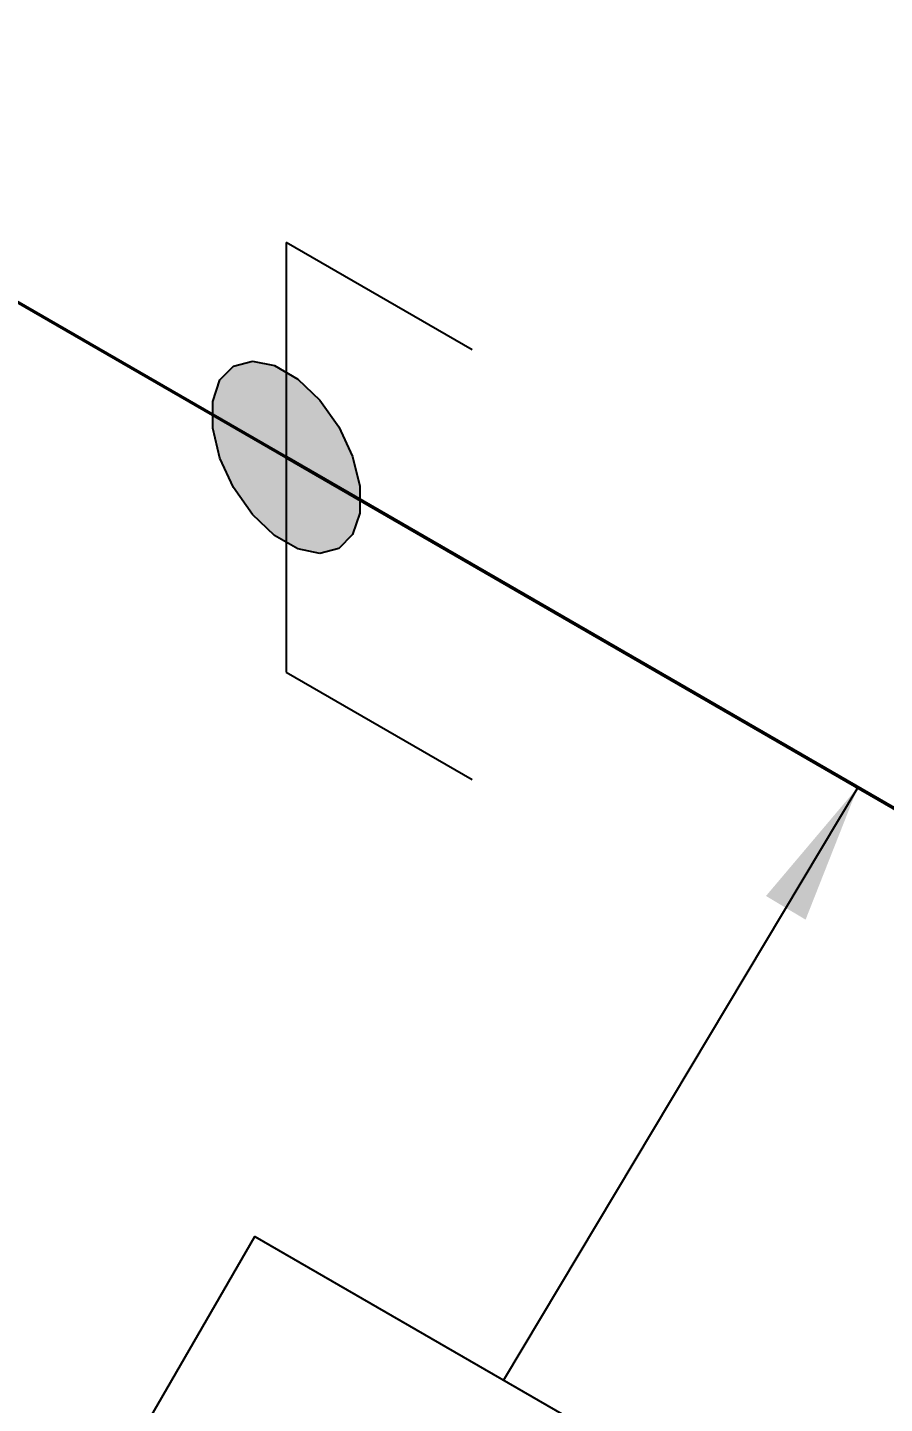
# Model space of a CAD drawing. Header units: millimetres. Extents: x 0 to 594, y 0 to 420.
# Drawn here: x 264.38 to 270.49, y 308.26 to 318.07 of the extents above; entities that cross this region are included whole.
import ezdxf
from ezdxf import colors
from ezdxf.entities.mleader import LeaderData, LeaderLine
from ezdxf.enums import TextEntityAlignment as Align
from ezdxf.math import Vec2, Vec3

# ---------------------------------------------------------------- set-up
doc = ezdxf.new("R2010")
doc.units = ezdxf.units.MM
doc.header["$LTSCALE"] = 0.25
for name, color, linetype in [('용접', 1, 'Continuous'), ('주석', 7, 'Continuous'), ('치수', 1, 'Continuous')]:
    doc.layers.add(name, color=color, linetype=linetype)
doc.layers.add('파이프 작은 보어', color=30, linetype='Continuous', lineweight=50)
doc.styles.add('AdskIsoAnnotation', font='arial.ttf', dxfattribs={"width": 0.8, "height": 1})
doc.styles.add('AdskIsoMetric', font='arial.ttf', dxfattribs={"width": 0.8, "height": 2.5})
doc.styles.add('AdskIsoMetric-30', font='arial.ttf', dxfattribs={"width": 0.8, "height": 2.5})
doc.styles.get("Standard").update_dxf_attribs({"font": 'arial.ttf'})
doc.dimstyles.new('AdskIsoMetric', dxfattribs={"dimtxt": 2.5, "dimasz": 2.5, "dimexe": 1, "dimexo": 2, "dimgap": 0.8, "dimtad": 1, "dimdec": 0, "dimrnd": 1, "dimzin": 0, "dimdsep": 46, "dimtxsty": 'AdskIsoMetric', "dimcen": 0, "dimclrt": 7, "dimadec": 0, "dimazin": 0, "dimtfac": 1, "dimtdec": 0, "dimtmove": 1, "dimatfit": 3, "dimfxl": 0, "dimfrac": 2, "dimtolj": 1, "dimtzin": 0, "dimarcsym": 0})

# ---------------------------------------------------------------- blocks, each defined once
blk = doc.blocks.new('*D90')
at = {"layer": 'Defpoints', "color": 0}
for p in [(260.9184, 333.0665), (260.9184, 318.0665), (314.1267, 287.3466)]:
    blk.add_point(p, dxfattribs=at)
at = {"layer": '치수', "color": 0, "lineweight": -2}
for p, q in [((260.9184, 320.3759), (260.9184, 334.2212)), ((311.9617, 303.5966), (263.0834, 331.8165)), ((314.1267, 289.656), (314.1267, 303.5013))]:
    blk.add_line(p, q, dxfattribs=at)
at = {"layer": '치수', "color": 0}
for points in [[(263.2917, 332.1773), (262.8751, 331.4556), (260.9184, 333.0665)], [(312.17, 303.9574), (311.7533, 303.2358), (314.1267, 302.3466)]]:
    blk.add_solid(points, dxfattribs=at)
at = {"layer": '치수', "color": 7, "insert": (292.5382, 317.4286), "char_height": 2.5, "attachment_point": 5, "rotation": 330, "style": 'AdskIsoMetric-30'}
blk.add_mtext('\\A1;861', dxfattribs=at)
blk = doc.blocks.new('엘보우-20-Iso2DSkew90')
at = {"color": 0, "linetype": 'ByBlock', "lineweight": -2, "extrusion": (-0.707107, -0.408248, 0.57735)}
for p, q in [((0, -0.0001), (0, -6.1237)), ((0, -0.0001), (0, -0.0001)), ((5.3033, -3.0619), (0.0001, 0))]:
    blk.add_line(p, q, dxfattribs=at)
blk = doc.blocks.new('SocketWeld-1-IsoRight')
blk.add_hatch(color=256).paths.add_polyline_path([(0.00553, 0.03713), (0.00575, 0.03692), (0.00596, 0.03672), (0.00617, 0.03652), (0.00639, 0.03631), (0.0066, 0.03611), (0.00682, 0.0359), (0.00703, 0.0357), (0.00725, 0.03549), (0.00746, 0.03529), (0.00768, 0.03508), (0.00789, 0.03488), (0.00811, 0.03467), (0.00832, 0.03447), (0.00854, 0.03427), (0.00875, 0.03406), (0.00897, 0.03386), (0.00918, 0.03365), (0.0094, 0.03345), (0.00961, 0.03324), (0.00982, 0.03304), (0.01004, 0.03283), (0.01025, 0.03263), (0.01047, 0.03243), (0.01068, 0.03222), (0.0109, 0.03202), (0.01111, 0.03181), (0.01133, 0.03161), (0.01154, 0.0314), (0.01176, 0.0312), (0.01197, 0.03099), (0.01219, 0.03079), (0.0124, 0.03058), (0.01262, 0.03038), (0.01283, 0.03018), (0.01305, 0.02997), (0.01326, 0.02977), (0.01347, 0.02956), (0.01369, 0.02936), (0.0139, 0.02915), (0.01412, 0.02895), (0.01433, 0.02874), (0.01455, 0.02854), (0.01476, 0.02834), (0.01498, 0.02813), (0.01519, 0.02793), (0.01541, 0.02772), (0.01562, 0.02752), (0.01584, 0.02731), (0.01605, 0.02711), (0.01605, 0.02711), (0.01623, 0.02685), (0.01642, 0.02659), (0.0166, 0.02633), (0.01678, 0.02607), (0.01696, 0.02581), (0.01715, 0.02556), (0.01733, 0.0253), (0.01751, 0.02504), (0.01769, 0.02478), (0.01788, 0.02452), (0.01806, 0.02426), (0.01824, 0.024), (0.01843, 0.02375), (0.01861, 0.02349), (0.01879, 0.02323), (0.01897, 0.02297), (0.01916, 0.02271), (0.01934, 0.02245), (0.01952, 0.02219), (0.0197, 0.02193), (0.01989, 0.02168), (0.02007, 0.02142), (0.02025, 0.02116), (0.02043, 0.0209), (0.02062, 0.02064), (0.0208, 0.02038), (0.02098, 0.02012), (0.02116, 0.01987), (0.02135, 0.01961), (0.02153, 0.01935), (0.02171, 0.01909), (0.0219, 0.01883), (0.02208, 0.01857), (0.02226, 0.01831), (0.02244, 0.01806), (0.02263, 0.0178), (0.02281, 0.01754), (0.02299, 0.01728), (0.02317, 0.01702), (0.02336, 0.01676), (0.02354, 0.0165), (0.02372, 0.01624), (0.0239, 0.01599), (0.02409, 0.01573), (0.02427, 0.01547), (0.02445, 0.01521), (0.02463, 0.01495), (0.02482, 0.01469), (0.025, 0.01443), (0.025, 0.01443), (0.02513, 0.01415), (0.02527, 0.01386), (0.0254, 0.01357), (0.02553, 0.01328), (0.02566, 0.013), (0.0258, 0.01271), (0.02593, 0.01242), (0.02606, 0.01213), (0.02619, 0.01185), (0.02633, 0.01156), (0.02646, 0.01127), (0.02659, 0.01098), (0.02672, 0.0107), (0.02686, 0.01041), (0.02699, 0.01012), (0.02712, 0.00983), (0.02726, 0.00955), (0.02739, 0.00926), (0.02752, 0.00897), (0.02765, 0.00868), (0.02779, 0.0084), (0.02792, 0.00811), (0.02805, 0.00782), (0.02818, 0.00753), (0.02832, 0.00725), (0.02845, 0.00696), (0.02858, 0.00667), (0.02872, 0.00638), (0.02885, 0.0061), (0.02898, 0.00581), (0.02911, 0.00552), (0.02925, 0.00523), (0.02938, 0.00495), (0.02951, 0.00466), (0.02964, 0.00437), (0.02978, 0.00408), (0.02991, 0.0038), (0.03004, 0.00351), (0.03017, 0.00322), (0.03031, 0.00293), (0.03044, 0.00265), (0.03057, 0.00236), (0.03071, 0.00207), (0.03084, 0.00178), (0.03097, 0.0015), (0.0311, 0.00121), (0.03124, 0.00092), (0.03137, 0.00063), (0.0315, 0.00035), (0.0315, 0.00035), (0.03157, 0.00006), (0.03164, -0.00023), (0.03171, -0.00052), (0.03178, -0.00081), (0.03185, -0.00109), (0.03192, -0.00138), (0.03199, -0.00167), (0.03206, -0.00196), (0.03213, -0.00225), (0.0322, -0.00254), (0.03227, -0.00282), (0.03234, -0.00311), (0.03241, -0.0034), (0.03248, -0.00369), (0.03255, -0.00398), (0.03262, -0.00426), (0.03269, -0.00455), (0.03276, -0.00484), (0.03283, -0.00513), (0.0329, -0.00542), (0.03297, -0.00571), (0.03304, -0.00599), (0.03311, -0.00628), (0.03318, -0.00657), (0.03325, -0.00686), (0.03332, -0.00715), (0.03339, -0.00743), (0.03346, -0.00772), (0.03352, -0.00801), (0.03359, -0.0083), (0.03366, -0.00859), (0.03373, -0.00888), (0.0338, -0.00916), (0.03387, -0.00945), (0.03394, -0.00974), (0.03401, -0.01003), (0.03408, -0.01032), (0.03415, -0.0106), (0.03422, -0.01089), (0.03429, -0.01118), (0.03436, -0.01147), (0.03443, -0.01176), (0.0345, -0.01205), (0.03457, -0.01233), (0.03464, -0.01262), (0.03471, -0.01291), (0.03478, -0.0132), (0.03485, -0.01349), (0.03492, -0.01377), (0.03492, -0.01377), (0.03492, -0.01404), (0.03492, -0.0143), (0.03492, -0.01456), (0.03492, -0.01482), (0.03492, -0.01508), (0.03492, -0.01534), (0.03492, -0.0156), (0.03492, -0.01586), (0.03492, -0.01612), (0.03492, -0.01638), (0.03492, -0.01664), (0.03492, -0.0169), (0.03492, -0.01716), (0.03492, -0.01742), (0.03492, -0.01768), (0.03492, -0.01795), (0.03492, -0.01821), (0.03492, -0.01847), (0.03492, -0.01873), (0.03492, -0.01899), (0.03492, -0.01925), (0.03492, -0.01951), (0.03492, -0.01977), (0.03492, -0.02003), (0.03492, -0.02029), (0.03492, -0.02055), (0.03492, -0.02081), (0.03492, -0.02107), (0.03492, -0.02133), (0.03492, -0.02159), (0.03492, -0.02186), (0.03492, -0.02212), (0.03492, -0.02238), (0.03492, -0.02264), (0.03492, -0.0229), (0.03492, -0.02316), (0.03492, -0.02342), (0.03492, -0.02368), (0.03492, -0.02394), (0.03492, -0.0242), (0.03492, -0.02446), (0.03492, -0.02472), (0.03492, -0.02498), (0.03492, -0.02524), (0.03492, -0.0255), (0.03492, -0.02577), (0.03492, -0.02603), (0.03492, -0.02629), (0.03492, -0.02655), (0.03492, -0.02655), (0.03485, -0.02676), (0.03478, -0.02696), (0.03471, -0.02717), (0.03464, -0.02738), (0.03457, -0.02759), (0.0345, -0.02779), (0.03443, -0.028), (0.03436, -0.02821), (0.03429, -0.02842), (0.03422, -0.02862), (0.03415, -0.02883), (0.03408, -0.02904), (0.03401, -0.02925), (0.03394, -0.02945), (0.03387, -0.02966), (0.0338, -0.02987), (0.03373, -0.03008), (0.03366, -0.03028), (0.03359, -0.03049), (0.03352, -0.0307), (0.03346, -0.03091), (0.03339, -0.03112), (0.03332, -0.03132), (0.03325, -0.03153), (0.03318, -0.03174), (0.03311, -0.03195), (0.03304, -0.03215), (0.03297, -0.03236), (0.0329, -0.03257), (0.03283, -0.03278), (0.03276, -0.03298), (0.03269, -0.03319), (0.03262, -0.0334), (0.03255, -0.03361), (0.03248, -0.03381), (0.03241, -0.03402), (0.03234, -0.03423), (0.03227, -0.03444), (0.0322, -0.03465), (0.03213, -0.03485), (0.03206, -0.03506), (0.03199, -0.03527), (0.03192, -0.03548), (0.03185, -0.03568), (0.03178, -0.03589), (0.03171, -0.0361), (0.03164, -0.03631), (0.03157, -0.03651), (0.0315, -0.03672), (0.0315, -0.03672), (0.03137, -0.03686), (0.03124, -0.03699), (0.0311, -0.03712), (0.03097, -0.03726), (0.03084, -0.03739), (0.03071, -0.03753), (0.03057, -0.03766), (0.03044, -0.0378), (0.03031, -0.03793), (0.03017, -0.03806), (0.03004, -0.0382), (0.02991, -0.03833), (0.02978, -0.03847), (0.02964, -0.0386), (0.02951, -0.03874), (0.02938, -0.03887), (0.02925, -0.039), (0.02911, -0.03914), (0.02898, -0.03927), (0.02885, -0.03941), (0.02872, -0.03954), (0.02858, -0.03968), (0.02845, -0.03981), (0.02832, -0.03994), (0.02818, -0.04008), (0.02805, -0.04021), (0.02792, -0.04035), (0.02779, -0.04048), (0.02765, -0.04062), (0.02752, -0.04075), (0.02739, -0.04088), (0.02726, -0.04102), (0.02712, -0.04115), (0.02699, -0.04129), (0.02686, -0.04142), (0.02672, -0.04156), (0.02659, -0.04169), (0.02646, -0.04182), (0.02633, -0.04196), (0.02619, -0.04209), (0.02606, -0.04223), (0.02593, -0.04236), (0.0258, -0.0425), (0.02566, -0.04263), (0.02553, -0.04276), (0.0254, -0.0429), (0.02527, -0.04303), (0.02513, -0.04317), (0.025, -0.0433), (0.025, -0.0433), (0.02482, -0.04335), (0.02463, -0.0434), (0.02445, -0.04344), (0.02427, -0.04349), (0.02409, -0.04354), (0.0239, -0.04359), (0.02372, -0.04364), (0.02354, -0.04368), (0.02336, -0.04373), (0.02317, -0.04378), (0.02299, -0.04383), (0.02281, -0.04387), (0.02263, -0.04392), (0.02244, -0.04397), (0.02226, -0.04402), (0.02208, -0.04407), (0.0219, -0.04411), (0.02171, -0.04416), (0.02153, -0.04421), (0.02135, -0.04426), (0.02116, -0.0443), (0.02098, -0.04435), (0.0208, -0.0444), (0.02062, -0.04445), (0.02043, -0.0445), (0.02025, -0.04454), (0.02007, -0.04459), (0.01989, -0.04464), (0.0197, -0.04469), (0.01952, -0.04473), (0.01934, -0.04478), (0.01916, -0.04483), (0.01897, -0.04488), (0.01879, -0.04493), (0.01861, -0.04497), (0.01843, -0.04502), (0.01824, -0.04507), (0.01806, -0.04512), (0.01788, -0.04516), (0.01769, -0.04521), (0.01751, -0.04526), (0.01733, -0.04531), (0.01715, -0.04536), (0.01696, -0.0454), (0.01678, -0.04545), (0.0166, -0.0455), (0.01642, -0.04555), (0.01623, -0.04559), (0.01605, -0.04564), (0.01605, -0.04564), (0.01584, -0.0456), (0.01562, -0.04556), (0.01541, -0.04551), (0.01519, -0.04547), (0.01498, -0.04543), (0.01476, -0.04538), (0.01455, -0.04534), (0.01433, -0.04529), (0.01412, -0.04525), (0.0139, -0.04521), (0.01369, -0.04516), (0.01347, -0.04512), (0.01326, -0.04508), (0.01305, -0.04503), (0.01283, -0.04499), (0.01262, -0.04495), (0.0124, -0.0449), (0.01219, -0.04486), (0.01197, -0.04482), (0.01176, -0.04477), (0.01154, -0.04473), (0.01133, -0.04469), (0.01111, -0.04464), (0.0109, -0.0446), (0.01068, -0.04456), (0.01047, -0.04451), (0.01025, -0.04447), (0.01004, -0.04443), (0.00982, -0.04438), (0.00961, -0.04434), (0.0094, -0.0443), (0.00918, -0.04425), (0.00897, -0.04421), (0.00875, -0.04417), (0.00854, -0.04412), (0.00832, -0.04408), (0.00811, -0.04404), (0.00789, -0.04399), (0.00768, -0.04395), (0.00746, -0.04391), (0.00725, -0.04386), (0.00703, -0.04382), (0.00682, -0.04378), (0.0066, -0.04373), (0.00639, -0.04369), (0.00617, -0.04365), (0.00596, -0.0436), (0.00575, -0.04356), (0.00553, -0.04352), (0.00553, -0.04352), (0.00531, -0.04339), (0.00508, -0.04325), (0.00485, -0.04312), (0.00463, -0.04299), (0.0044, -0.04286), (0.00418, -0.04273), (0.00395, -0.0426), (0.00372, -0.04247), (0.0035, -0.04234), (0.00327, -0.04221), (0.00305, -0.04208), (0.00282, -0.04195), (0.0026, -0.04182), (0.00237, -0.04169), (0.00214, -0.04156), (0.00192, -0.04143), (0.00169, -0.0413), (0.00147, -0.04117), (0.00124, -0.04104), (0.00102, -0.04091), (0.00079, -0.04078), (0.00056, -0.04065), (0.00034, -0.04052), (0.00011, -0.04039), (-0.00011, -0.04026), (-0.00034, -0.04013), (-0.00056, -0.04), (-0.00079, -0.03987), (-0.00102, -0.03974), (-0.00124, -0.03961), (-0.00147, -0.03948), (-0.00169, -0.03934), (-0.00192, -0.03921), (-0.00214, -0.03908), (-0.00237, -0.03895), (-0.0026, -0.03882), (-0.00282, -0.03869), (-0.00305, -0.03856), (-0.00327, -0.03843), (-0.0035, -0.0383), (-0.00372, -0.03817), (-0.00395, -0.03804), (-0.00418, -0.03791), (-0.0044, -0.03778), (-0.00463, -0.03765), (-0.00485, -0.03752), (-0.00508, -0.03739), (-0.00531, -0.03726), (-0.00553, -0.03713), (-0.00553, -0.03713), (-0.00575, -0.03692), (-0.00596, -0.03672), (-0.00617, -0.03652), (-0.00639, -0.03631), (-0.0066, -0.03611), (-0.00682, -0.0359), (-0.00703, -0.0357), (-0.00725, -0.03549), (-0.00746, -0.03529), (-0.00768, -0.03508), (-0.00789, -0.03488), (-0.00811, -0.03467), (-0.00832, -0.03447), (-0.00854, -0.03427), (-0.00875, -0.03406), (-0.00897, -0.03386), (-0.00918, -0.03365), (-0.0094, -0.03345), (-0.00961, -0.03324), (-0.00982, -0.03304), (-0.01004, -0.03283), (-0.01025, -0.03263), (-0.01047, -0.03243), (-0.01068, -0.03222), (-0.0109, -0.03202), (-0.01111, -0.03181), (-0.01133, -0.03161), (-0.01154, -0.0314), (-0.01176, -0.0312), (-0.01197, -0.03099), (-0.01219, -0.03079), (-0.0124, -0.03058), (-0.01262, -0.03038), (-0.01283, -0.03018), (-0.01305, -0.02997), (-0.01326, -0.02977), (-0.01347, -0.02956), (-0.01369, -0.02936), (-0.0139, -0.02915), (-0.01412, -0.02895), (-0.01433, -0.02874), (-0.01455, -0.02854), (-0.01476, -0.02834), (-0.01498, -0.02813), (-0.01519, -0.02793), (-0.01541, -0.02772), (-0.01562, -0.02752), (-0.01584, -0.02731), (-0.01605, -0.02711), (-0.01605, -0.02711), (-0.01623, -0.02685), (-0.01642, -0.02659), (-0.0166, -0.02633), (-0.01678, -0.02607), (-0.01696, -0.02581), (-0.01715, -0.02556), (-0.01733, -0.0253), (-0.01751, -0.02504), (-0.01769, -0.02478), (-0.01788, -0.02452), (-0.01806, -0.02426), (-0.01824, -0.024), (-0.01843, -0.02375), (-0.01861, -0.02349), (-0.01879, -0.02323), (-0.01897, -0.02297), (-0.01916, -0.02271), (-0.01934, -0.02245), (-0.01952, -0.02219), (-0.0197, -0.02193), (-0.01989, -0.02168), (-0.02007, -0.02142), (-0.02025, -0.02116), (-0.02043, -0.0209), (-0.02062, -0.02064), (-0.0208, -0.02038), (-0.02098, -0.02012), (-0.02116, -0.01987), (-0.02135, -0.01961), (-0.02153, -0.01935), (-0.02171, -0.01909), (-0.0219, -0.01883), (-0.02208, -0.01857), (-0.02226, -0.01831), (-0.02244, -0.01806), (-0.02263, -0.0178), (-0.02281, -0.01754), (-0.02299, -0.01728), (-0.02317, -0.01702), (-0.02336, -0.01676), (-0.02354, -0.0165), (-0.02372, -0.01624), (-0.0239, -0.01599), (-0.02409, -0.01573), (-0.02427, -0.01547), (-0.02445, -0.01521), (-0.02463, -0.01495), (-0.02482, -0.01469), (-0.025, -0.01443), (-0.025, -0.01443), (-0.02513, -0.01415), (-0.02527, -0.01386), (-0.0254, -0.01357), (-0.02553, -0.01328), (-0.02566, -0.013), (-0.0258, -0.01271), (-0.02593, -0.01242), (-0.02606, -0.01213), (-0.02619, -0.01185), (-0.02633, -0.01156), (-0.02646, -0.01127), (-0.02659, -0.01098), (-0.02672, -0.0107), (-0.02686, -0.01041), (-0.02699, -0.01012), (-0.02712, -0.00983), (-0.02726, -0.00955), (-0.02739, -0.00926), (-0.02752, -0.00897), (-0.02765, -0.00868), (-0.02779, -0.0084), (-0.02792, -0.00811), (-0.02805, -0.00782), (-0.02818, -0.00753), (-0.02832, -0.00725), (-0.02845, -0.00696), (-0.02858, -0.00667), (-0.02872, -0.00638), (-0.02885, -0.0061), (-0.02898, -0.00581), (-0.02911, -0.00552), (-0.02925, -0.00523), (-0.02938, -0.00495), (-0.02951, -0.00466), (-0.02964, -0.00437), (-0.02978, -0.00408), (-0.02991, -0.0038), (-0.03004, -0.00351), (-0.03017, -0.00322), (-0.03031, -0.00293), (-0.03044, -0.00265), (-0.03057, -0.00236), (-0.03071, -0.00207), (-0.03084, -0.00178), (-0.03097, -0.0015), (-0.0311, -0.00121), (-0.03124, -0.00092), (-0.03137, -0.00063), (-0.0315, -0.00035), (-0.0315, -0.00035), (-0.03157, -0.00006), (-0.03164, 0.00023), (-0.03171, 0.00052), (-0.03178, 0.00081), (-0.03185, 0.00109), (-0.03192, 0.00138), (-0.03199, 0.00167), (-0.03206, 0.00196), (-0.03213, 0.00225), (-0.0322, 0.00254), (-0.03227, 0.00282), (-0.03234, 0.00311), (-0.03241, 0.0034), (-0.03248, 0.00369), (-0.03255, 0.00398), (-0.03262, 0.00426), (-0.03269, 0.00455), (-0.03276, 0.00484), (-0.03283, 0.00513), (-0.0329, 0.00542), (-0.03297, 0.00571), (-0.03304, 0.00599), (-0.03311, 0.00628), (-0.03318, 0.00657), (-0.03325, 0.00686), (-0.03332, 0.00715), (-0.03339, 0.00743), (-0.03346, 0.00772), (-0.03352, 0.00801), (-0.03359, 0.0083), (-0.03366, 0.00859), (-0.03373, 0.00888), (-0.0338, 0.00916), (-0.03387, 0.00945), (-0.03394, 0.00974), (-0.03401, 0.01003), (-0.03408, 0.01032), (-0.03415, 0.0106), (-0.03422, 0.01089), (-0.03429, 0.01118), (-0.03436, 0.01147), (-0.03443, 0.01176), (-0.0345, 0.01205), (-0.03457, 0.01233), (-0.03464, 0.01262), (-0.03471, 0.01291), (-0.03478, 0.0132), (-0.03485, 0.01349), (-0.03492, 0.01377), (-0.03492, 0.01377), (-0.03492, 0.01404), (-0.03492, 0.0143), (-0.03492, 0.01456), (-0.03492, 0.01482), (-0.03492, 0.01508), (-0.03492, 0.01534), (-0.03492, 0.0156), (-0.03492, 0.01586), (-0.03492, 0.01612), (-0.03492, 0.01638), (-0.03492, 0.01664), (-0.03492, 0.0169), (-0.03492, 0.01716), (-0.03492, 0.01742), (-0.03492, 0.01768), (-0.03492, 0.01795), (-0.03492, 0.01821), (-0.03492, 0.01847), (-0.03492, 0.01873), (-0.03492, 0.01899), (-0.03492, 0.01925), (-0.03492, 0.01951), (-0.03492, 0.01977), (-0.03492, 0.02003), (-0.03492, 0.02029), (-0.03492, 0.02055), (-0.03492, 0.02081), (-0.03492, 0.02107), (-0.03492, 0.02133), (-0.03492, 0.02159), (-0.03492, 0.02186), (-0.03492, 0.02212), (-0.03492, 0.02238), (-0.03492, 0.02264), (-0.03492, 0.0229), (-0.03492, 0.02316), (-0.03492, 0.02342), (-0.03492, 0.02368), (-0.03492, 0.02394), (-0.03492, 0.0242), (-0.03492, 0.02446), (-0.03492, 0.02472), (-0.03492, 0.02498), (-0.03492, 0.02524), (-0.03492, 0.0255), (-0.03492, 0.02577), (-0.03492, 0.02603), (-0.03492, 0.02629), (-0.03492, 0.02655), (-0.03492, 0.02655), (-0.03485, 0.02676), (-0.03478, 0.02696), (-0.03471, 0.02717), (-0.03464, 0.02738), (-0.03457, 0.02759), (-0.0345, 0.02779), (-0.03443, 0.028), (-0.03436, 0.02821), (-0.03429, 0.02842), (-0.03422, 0.02862), (-0.03415, 0.02883), (-0.03408, 0.02904), (-0.03401, 0.02925), (-0.03394, 0.02945), (-0.03387, 0.02966), (-0.0338, 0.02987), (-0.03373, 0.03008), (-0.03366, 0.03028), (-0.03359, 0.03049), (-0.03352, 0.0307), (-0.03346, 0.03091), (-0.03339, 0.03112), (-0.03332, 0.03132), (-0.03325, 0.03153), (-0.03318, 0.03174), (-0.03311, 0.03195), (-0.03304, 0.03215), (-0.03297, 0.03236), (-0.0329, 0.03257), (-0.03283, 0.03278), (-0.03276, 0.03298), (-0.03269, 0.03319), (-0.03262, 0.0334), (-0.03255, 0.03361), (-0.03248, 0.03381), (-0.03241, 0.03402), (-0.03234, 0.03423), (-0.03227, 0.03444), (-0.0322, 0.03465), (-0.03213, 0.03485), (-0.03206, 0.03506), (-0.03199, 0.03527), (-0.03192, 0.03548), (-0.03185, 0.03568), (-0.03178, 0.03589), (-0.03171, 0.0361), (-0.03164, 0.03631), (-0.03157, 0.03651), (-0.0315, 0.03672), (-0.0315, 0.03672), (-0.03137, 0.03686), (-0.03124, 0.03699), (-0.0311, 0.03712), (-0.03097, 0.03726), (-0.03084, 0.03739), (-0.03071, 0.03753), (-0.03057, 0.03766), (-0.03044, 0.0378), (-0.03031, 0.03793), (-0.03017, 0.03806), (-0.03004, 0.0382), (-0.02991, 0.03833), (-0.02978, 0.03847), (-0.02964, 0.0386), (-0.02951, 0.03874), (-0.02938, 0.03887), (-0.02925, 0.039), (-0.02911, 0.03914), (-0.02898, 0.03927), (-0.02885, 0.03941), (-0.02872, 0.03954), (-0.02858, 0.03968), (-0.02845, 0.03981), (-0.02832, 0.03994), (-0.02818, 0.04008), (-0.02805, 0.04021), (-0.02792, 0.04035), (-0.02779, 0.04048), (-0.02765, 0.04062), (-0.02752, 0.04075), (-0.02739, 0.04088), (-0.02726, 0.04102), (-0.02712, 0.04115), (-0.02699, 0.04129), (-0.02686, 0.04142), (-0.02672, 0.04156), (-0.02659, 0.04169), (-0.02646, 0.04182), (-0.02633, 0.04196), (-0.02619, 0.04209), (-0.02606, 0.04223), (-0.02593, 0.04236), (-0.0258, 0.0425), (-0.02566, 0.04263), (-0.02553, 0.04276), (-0.0254, 0.0429), (-0.02527, 0.04303), (-0.02513, 0.04317), (-0.025, 0.0433), (-0.025, 0.0433), (-0.02482, 0.04335), (-0.02463, 0.0434), (-0.02445, 0.04344), (-0.02427, 0.04349), (-0.02409, 0.04354), (-0.0239, 0.04359), (-0.02372, 0.04364), (-0.02354, 0.04368), (-0.02336, 0.04373), (-0.02317, 0.04378), (-0.02299, 0.04383), (-0.02281, 0.04387), (-0.02263, 0.04392), (-0.02244, 0.04397), (-0.02226, 0.04402), (-0.02208, 0.04407), (-0.0219, 0.04411), (-0.02171, 0.04416), (-0.02153, 0.04421), (-0.02135, 0.04426), (-0.02116, 0.0443), (-0.02098, 0.04435), (-0.0208, 0.0444), (-0.02062, 0.04445), (-0.02043, 0.0445), (-0.02025, 0.04454), (-0.02007, 0.04459), (-0.01989, 0.04464), (-0.0197, 0.04469), (-0.01952, 0.04473), (-0.01934, 0.04478), (-0.01916, 0.04483), (-0.01897, 0.04488), (-0.01879, 0.04493), (-0.01861, 0.04497), (-0.01843, 0.04502), (-0.01824, 0.04507), (-0.01806, 0.04512), (-0.01788, 0.04516), (-0.01769, 0.04521), (-0.01751, 0.04526), (-0.01733, 0.04531), (-0.01715, 0.04536), (-0.01696, 0.0454), (-0.01678, 0.04545), (-0.0166, 0.0455), (-0.01642, 0.04555), (-0.01623, 0.04559), (-0.01605, 0.04564), (-0.01605, 0.04564), (-0.01584, 0.0456), (-0.01562, 0.04556), (-0.01541, 0.04551), (-0.01519, 0.04547), (-0.01498, 0.04543), (-0.01476, 0.04538), (-0.01455, 0.04534), (-0.01433, 0.04529), (-0.01412, 0.04525), (-0.0139, 0.04521), (-0.01369, 0.04516), (-0.01347, 0.04512), (-0.01326, 0.04508), (-0.01305, 0.04503), (-0.01283, 0.04499), (-0.01262, 0.04495), (-0.0124, 0.0449), (-0.01219, 0.04486), (-0.01197, 0.04482), (-0.01176, 0.04477), (-0.01154, 0.04473), (-0.01133, 0.04469), (-0.01111, 0.04464), (-0.0109, 0.0446), (-0.01068, 0.04456), (-0.01047, 0.04451), (-0.01025, 0.04447), (-0.01004, 0.04443), (-0.00982, 0.04438), (-0.00961, 0.04434), (-0.0094, 0.0443), (-0.00918, 0.04425), (-0.00897, 0.04421), (-0.00875, 0.04417), (-0.00854, 0.04412), (-0.00832, 0.04408), (-0.00811, 0.04404), (-0.00789, 0.04399), (-0.00768, 0.04395), (-0.00746, 0.04391), (-0.00725, 0.04386), (-0.00703, 0.04382), (-0.00682, 0.04378), (-0.0066, 0.04373), (-0.00639, 0.04369), (-0.00617, 0.04365), (-0.00596, 0.0436), (-0.00575, 0.04356), (-0.00553, 0.04352), (-0.00553, 0.04352), (-0.00531, 0.04339), (-0.00508, 0.04325), (-0.00485, 0.04312), (-0.00463, 0.04299), (-0.0044, 0.04286), (-0.00418, 0.04273), (-0.00395, 0.0426), (-0.00372, 0.04247), (-0.0035, 0.04234), (-0.00327, 0.04221), (-0.00305, 0.04208), (-0.00282, 0.04195), (-0.0026, 0.04182), (-0.00237, 0.04169), (-0.00214, 0.04156), (-0.00192, 0.04143), (-0.00169, 0.0413), (-0.00147, 0.04117), (-0.00124, 0.04104), (-0.00102, 0.04091), (-0.00079, 0.04078), (-0.00056, 0.04065), (-0.00034, 0.04052), (-0.00011, 0.04039), (0.00011, 0.04026), (0.00034, 0.04013), (0.00056, 0.04), (0.00079, 0.03987), (0.00102, 0.03974), (0.00124, 0.03961), (0.00147, 0.03948), (0.00169, 0.03934), (0.00192, 0.03921), (0.00214, 0.03908), (0.00237, 0.03895), (0.0026, 0.03882), (0.00282, 0.03869), (0.00305, 0.03856), (0.00327, 0.03843), (0.0035, 0.0383), (0.00372, 0.03817), (0.00395, 0.03804), (0.00418, 0.03791), (0.0044, 0.03778), (0.00463, 0.03765), (0.00485, 0.03752), (0.00508, 0.03739), (0.00531, 0.03726)], flags=0)
at = {"color": 0, "linetype": 'ByBlock', "lineweight": -2, "extrusion": (0.707107, 0.408248, -0.57735)}
for p, q in [((0, 0.10206), (-0.08839, 0.15309)), ((0, -0.10206), (0, 0.10206)), ((-0.0315, 0.03672), (-0.025, 0.0433)), ((-0.025, 0.0433), (-0.01605, 0.04564)), ((-0.01605, 0.04564), (-0.00553, 0.04352)), ((-0.00553, 0.04352), (0.00553, 0.03713)), ((-0.03492, 0.02655), (-0.0315, 0.03672)), ((0.00553, 0.03713), (0.01605, 0.02711)), ((-0.03492, 0.01377), (-0.03492, 0.02655)), ((0.01605, 0.02711), (0.025, 0.01443)), ((-0.0315, -0.00035), (-0.03492, 0.01377)), ((0.025, 0.01443), (0.0315, 0.00035)), ((0.0315, 0.00035), (0.03492, -0.01377)), ((-0.025, -0.01443), (-0.0315, -0.00035)), ((-0.01605, -0.02711), (-0.025, -0.01443)), ((0.03492, -0.01377), (0.03492, -0.02655)), ((-0.00553, -0.03713), (-0.01605, -0.02711)), ((0.03492, -0.02655), (0.0315, -0.03672)), ((0.00553, -0.04352), (-0.00553, -0.03713)), ((0.0315, -0.03672), (0.025, -0.0433)), ((0.01605, -0.04564), (0.00553, -0.04352)), ((0.025, -0.0433), (0.01605, -0.04564)), ((-0.08839, -0.05103), (0, -0.10206))]:
    blk.add_line(p, q, dxfattribs=at)
blk = doc.blocks.new('AnnoRect')
at = {"color": 0, "linetype": 'ByBlock', "lineweight": -2}
blk.add_wipeout([(-0.8095, -0.6), (-0.8095, 0.6), (0.8095, 0.6), (0.8095, -0.6)], dxfattribs=at)
blk.add_lwpolyline([(-0.8095, -0.6), (-0.8095, 0.6), (0.8095, 0.6), (0.8095, -0.6)], close=True, dxfattribs=at)
at = {"color": 0, "linetype": 'ByBlock', "lineweight": -2, "style": 'AdskIsoAnnotation', "width": 0.8}
blk.add_attdef('XX', text='', height=1, dxfattribs=at).set_placement((0, 0), align=Align.MIDDLE_CENTER)

msp = doc.modelspace()

# ---------------------------------------------------------------- linework, layer by layer
at = {"layer": '파이프 작은 보어'}
msp.add_lwpolyline([(274.9272, 309.9785), (266.2217, 315.0046)], dxfattribs=at)

# ---------------------------------------------------------------- block references
at = {"layer": '용접', "xscale": 15, "yscale": 15, "zscale": 15, "rotation": 179.9999999999475}
msp.add_blockref('SocketWeld-1-IsoRight', (266.2217, 315.0046), dxfattribs=at)
at = {"layer": '파이프 작은 보어'}
msp.add_blockref('엘보우-20-Iso2DSkew90', (260.9184, 318.0665), dxfattribs=at)

# ---------------------------------------------------------------- dimensions: what is measured, and where the dimension line sits
at = {"layer": '치수'}
dim = msp.add_linear_dim(base=(260.9184, 333.0665), p1=(314.1267, 287.3466), p2=(260.9184, 318.0665), angle=150, text='861', dimstyle='AdskIsoMetric', override={"dimtad": 0, "dimlfac": 11.786632, "dimtxsty": 'AdskIsoMetric-30', "dimse1": 0, "dimse2": 0, "dimsd1": 0, "dimsd2": 0, "dimtmove": 1}, dxfattribs=at)
dim.commit()
dim.dimension.update_dxf_attribs({"geometry": '*D90', "text_midpoint": (292.5382, 317.4286), "dimtype": 160})

# ---------------------------------------------------------------- leaders
at = {"layer": '주석'}
ml = msp.add_multileader_mtext('Standard', dxfattribs=at)
ml.set_content('')
ml.set_leader_properties()
ml.build(insert=Vec2(0, 0))
ml.multileader.update_dxf_attribs({"dogleg_length": 0, "arrow_head_size": 0})
ctx = ml.context
ctx.base_point, ctx.arrow_head_size, ctx.plane_origin = Vec3(267.7698, 308.4294), 0, Vec3(0, 13.1419)
notes = []
notes.append((ctx, [(0, (1, 1, 0), (267.7698, 308.4294), (-1, 0), 0, [(0, [(270.295, 312.6529)], 0, [])])]))
ctx.mtext, ml.multileader.dxf.content_type = None, 0
for ctx, leaders in notes:
    for number, flags, end, landing, length, lines in leaders:
        leader = LeaderData()
        leader.index, (leader.has_last_leader_line, leader.has_dogleg_vector, leader.attachment_direction) = number, flags
        leader.last_leader_point, leader.dogleg_vector, leader.dogleg_length = Vec3(end), Vec3(landing), length
        for number, points, colour, breaks in lines:
            line = LeaderLine()
            line.index, line.vertices, line.color, line.breaks = number, Vec3.list(points), colors.encode_raw_color(colour), breaks
            leader.lines.append(line)
        ctx.leaders.append(leader)

# ---------------------------------------------------------------- next in the draw order: block references
ref = msp.add_blockref('AnnoRect', (267, 307.1419), dxfattribs=dict(at, xscale=2.5, yscale=2.5, zscale=2.5, rotation=329.999999999883))
ref.add_attrib('XX_001', '1', (265.79, 306.3912), dxfattribs={"layer": '0', "color": 0, "linetype": 'ByBlock', "lineweight": -2, "height": 2.5, "rotation": 330, "style": 'AdskIsoAnnotation', "width": 0.8})

doc.saveas('drawing.dxf')
